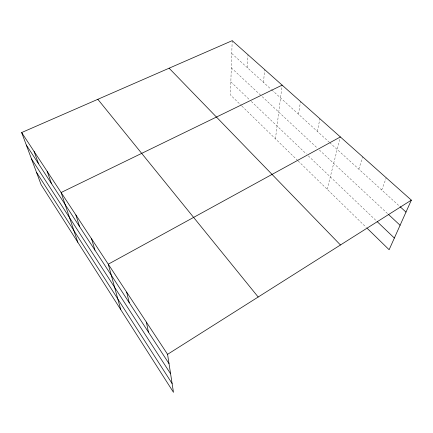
<?xml version="1.0" encoding="UTF-8"?>
<svg xmlns="http://www.w3.org/2000/svg" width="433" height="433" viewBox="0 0 433 433"><rect width="100%" height="100%" fill="white"/><g stroke="black" fill="none" stroke-linecap="round" stroke-linejoin="round"><path stroke-width="0.32" stroke-dasharray="2.17 1.62" d="M232.185 40.675L230.416 94.887L241.419 105.62M247.259 67.597L248.033 54.78M263.502 82.378L264.66 69.583M275.448 138.82L282.143 85.139M298.472 114.215L300.534 101.511M317.329 131.378L319.911 118.756M327.164 189.27L340.36 136.958M358.827 169.151L362.637 156.789M381.722 189.99L386.263 177.811M231.769 53.497L271.296 89.474M271.783 89.918L329.253 142.23M329.751 142.684L399.556 206.227M231.298 67.829L261.213 95.736M262.203 96.656L317.421 148.167M319.392 150.007L387.903 213.913M230.843 81.886L249.397 99.601M251.319 101.441L306.396 154.04M308.312 155.869L376.142 220.646M241.895 106.085L297.612 160.443M298.093 160.908L366.405 227.552"/><path stroke-width="0.65" d="M21.65 132.552L167.571 354.329L173.471 392.325L41.135 184.745L21.65 132.552L232.185 40.675L411.35 200.143L389.126 249.722L367.363 228.489M167.571 354.329L411.35 200.143M340.36 136.958L108.266 264.195L120.742 309.611M282.143 85.139L61.107 192.517L77.788 242.236M400.049 206.676L405.997 212.089M388.39 214.367L400.087 225.279M377.1 221.566L394.36 238.047M169.103 68.203L340.457 244.981M97.836 99.303L258.187 297.016M26.305 145.023L169.016 363.633M31.474 158.873L170.597 373.798M36.513 172.356L172.107 383.53M34.066 151.42L38.537 163.761M47.197 171.376L51.457 183.549M75.867 214.952L79.596 226.654M91.558 238.799L94.957 250.187M126.663 292.156L129.24 302.699M146.381 322.125L148.438 332.106"/></g></svg>
